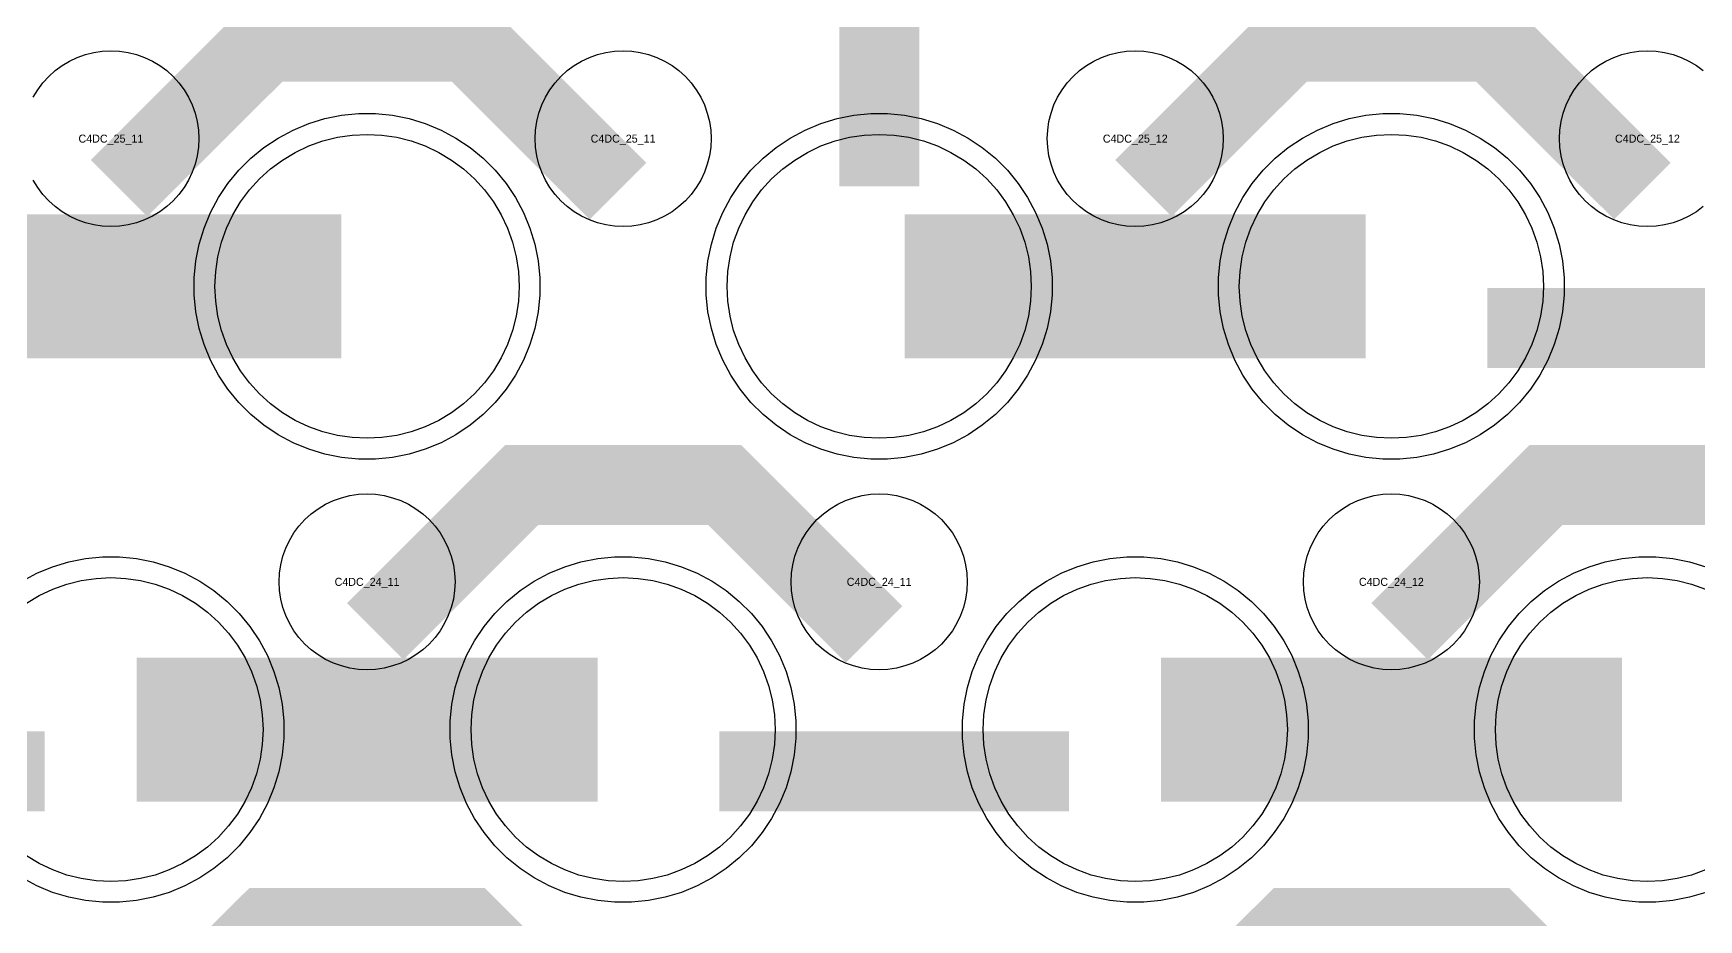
# Model space of a CAD drawing. Extents: x -11880 to 11880, y -14992 to 14992.
# Drawn here: x -8504 to -7984, y -11573 to -11296 of the extents above; entities that cross this region are included whole.
import ezdxf
from ezdxf.enums import TextEntityAlignment as Align

# ---------------------------------------------------------------- set-up
doc = ezdxf.new("R2010")
doc.units = 0
doc.header["$MEASUREMENT"] = 0
for name, color, linetype in [('GDS_775_DT_237', 138, 'CONTINUOUS'), ('RDL1_FS', 34, 'CONTINUOUS'), ('RDL_BS', 160, 'CONTINUOUS')]:
    doc.layers.add(name, color=color, linetype=linetype)

msp = doc.modelspace()

# ---------------------------------------------------------------- linework, layer by layer
at = {"layer": 'RDL1_FS', "color": 240, "true_color": 0xed1f24}
for points in [[(-8400, -11422.969), (-8404.657, -11422.74), (-8409.268, -11422.056), (-8413.791, -11420.924), (-8418.181, -11419.352), (-8422.395, -11417.36), (-8426.395, -11414.962), (-8430.14, -11412.184), (-8433.594, -11409.054), (-8436.724, -11405.6), (-8439.502, -11401.855), (-8441.9, -11397.855), (-8443.892, -11393.641), (-8445.464, -11389.251), (-8446.596, -11384.728), (-8447.28, -11380.117), (-8447.509, -11375.46), (-8447.28, -11370.803), (-8446.596, -11366.192), (-8445.464, -11361.669), (-8443.892, -11357.279), (-8441.9, -11353.065), (-8439.502, -11349.065), (-8436.724, -11345.32), (-8433.594, -11341.866), (-8430.14, -11338.736), (-8426.395, -11335.958), (-8422.395, -11333.56), (-8418.181, -11331.568), (-8413.791, -11329.996), (-8409.268, -11328.864), (-8404.657, -11328.18), (-8400, -11327.951), (-8395.343, -11328.18), (-8390.732, -11328.864), (-8386.209, -11329.996), (-8381.819, -11331.568), (-8377.605, -11333.56), (-8373.605, -11335.958), (-8369.86, -11338.736), (-8366.406, -11341.866), (-8363.276, -11345.32), (-8360.498, -11349.065), (-8358.1, -11353.065), (-8356.108, -11357.279), (-8354.536, -11361.669), (-8353.404, -11366.192), (-8352.72, -11370.803), (-8352.491, -11375.46), (-8352.72, -11380.117), (-8353.404, -11384.728), (-8354.536, -11389.251), (-8356.108, -11393.641), (-8358.1, -11397.855), (-8360.498, -11401.855), (-8363.276, -11405.6), (-8366.406, -11409.054), (-8369.86, -11412.184), (-8373.605, -11414.962), (-8377.605, -11417.36), (-8381.819, -11419.352), (-8386.209, -11420.924), (-8390.732, -11422.056), (-8395.343, -11422.74)], [(-8320, -11561.534), (-8324.657, -11561.305), (-8329.268, -11560.621), (-8333.791, -11559.489), (-8338.181, -11557.917), (-8342.395, -11555.925), (-8346.395, -11553.527), (-8350.14, -11550.749), (-8353.594, -11547.619), (-8356.724, -11544.165), (-8359.502, -11540.42), (-8361.9, -11536.42), (-8363.892, -11532.206), (-8365.464, -11527.816), (-8366.596, -11523.293), (-8367.28, -11518.682), (-8367.509, -11514.025), (-8367.28, -11509.368), (-8366.596, -11504.757), (-8365.464, -11500.234), (-8363.892, -11495.844), (-8361.9, -11491.63), (-8359.502, -11487.63), (-8356.724, -11483.885), (-8353.594, -11480.431), (-8350.14, -11477.301), (-8346.395, -11474.523), (-8342.395, -11472.125), (-8338.181, -11470.133), (-8333.791, -11468.561), (-8329.268, -11467.429), (-8324.657, -11466.745), (-8320, -11466.516), (-8315.343, -11466.745), (-8310.732, -11467.429), (-8306.209, -11468.561), (-8301.819, -11470.133), (-8297.605, -11472.125), (-8293.605, -11474.523), (-8289.86, -11477.301), (-8286.406, -11480.431), (-8283.276, -11483.885), (-8280.498, -11487.63), (-8278.1, -11491.63), (-8276.108, -11495.844), (-8274.536, -11500.234), (-8273.404, -11504.757), (-8272.72, -11509.368), (-8272.491, -11514.025), (-8272.72, -11518.682), (-8273.404, -11523.293), (-8274.536, -11527.816), (-8276.108, -11532.206), (-8278.1, -11536.42), (-8280.498, -11540.42), (-8283.276, -11544.165), (-8286.406, -11547.619), (-8289.86, -11550.749), (-8293.605, -11553.527), (-8297.605, -11555.925), (-8301.819, -11557.917), (-8306.209, -11559.489), (-8310.732, -11560.621), (-8315.343, -11561.305)], [(-8160, -11561.534), (-8164.657, -11561.305), (-8169.268, -11560.621), (-8173.791, -11559.489), (-8178.181, -11557.917), (-8182.395, -11555.925), (-8186.395, -11553.527), (-8190.14, -11550.749), (-8193.594, -11547.619), (-8196.724, -11544.165), (-8199.502, -11540.42), (-8201.9, -11536.42), (-8203.892, -11532.206), (-8205.464, -11527.816), (-8206.596, -11523.293), (-8207.28, -11518.682), (-8207.509, -11514.025), (-8207.28, -11509.368), (-8206.596, -11504.757), (-8205.464, -11500.234), (-8203.892, -11495.844), (-8201.9, -11491.63), (-8199.502, -11487.63), (-8196.724, -11483.885), (-8193.594, -11480.431), (-8190.14, -11477.301), (-8186.395, -11474.523), (-8182.395, -11472.125), (-8178.181, -11470.133), (-8173.791, -11468.561), (-8169.268, -11467.429), (-8164.657, -11466.745), (-8160, -11466.516), (-8155.343, -11466.745), (-8150.732, -11467.429), (-8146.209, -11468.561), (-8141.819, -11470.133), (-8137.605, -11472.125), (-8133.605, -11474.523), (-8129.86, -11477.301), (-8126.406, -11480.431), (-8123.276, -11483.885), (-8120.498, -11487.63), (-8118.1, -11491.63), (-8116.108, -11495.844), (-8114.536, -11500.234), (-8113.404, -11504.757), (-8112.72, -11509.368), (-8112.491, -11514.025), (-8112.72, -11518.682), (-8113.404, -11523.293), (-8114.536, -11527.816), (-8116.108, -11532.206), (-8118.1, -11536.42), (-8120.498, -11540.42), (-8123.276, -11544.165), (-8126.406, -11547.619), (-8129.86, -11550.749), (-8133.605, -11553.527), (-8137.605, -11555.925), (-8141.819, -11557.917), (-8146.209, -11559.489), (-8150.732, -11560.621), (-8155.343, -11561.305)]]:
    msp.add_lwpolyline(points, close=True, dxfattribs=at)
at = {"layer": 'RDL1_FS'}
for points in [[(-8240, -11422.969), (-8244.657, -11422.74), (-8249.268, -11422.056), (-8253.791, -11420.924), (-8258.181, -11419.352), (-8262.395, -11417.36), (-8266.395, -11414.962), (-8270.14, -11412.184), (-8273.594, -11409.054), (-8276.724, -11405.6), (-8279.502, -11401.855), (-8281.9, -11397.855), (-8283.892, -11393.641), (-8285.464, -11389.251), (-8286.596, -11384.728), (-8287.28, -11380.117), (-8287.509, -11375.46), (-8287.28, -11370.803), (-8286.596, -11366.192), (-8285.464, -11361.669), (-8283.892, -11357.279), (-8281.9, -11353.065), (-8279.502, -11349.065), (-8276.724, -11345.32), (-8273.594, -11341.866), (-8270.14, -11338.736), (-8266.395, -11335.958), (-8262.395, -11333.56), (-8258.181, -11331.568), (-8253.791, -11329.996), (-8249.268, -11328.864), (-8244.657, -11328.18), (-8240, -11327.951), (-8235.343, -11328.18), (-8230.732, -11328.864), (-8226.209, -11329.996), (-8221.819, -11331.568), (-8217.605, -11333.56), (-8213.605, -11335.958), (-8209.86, -11338.736), (-8206.406, -11341.866), (-8203.276, -11345.32), (-8200.498, -11349.065), (-8198.1, -11353.065), (-8196.108, -11357.279), (-8194.536, -11361.669), (-8193.404, -11366.192), (-8192.72, -11370.803), (-8192.491, -11375.46), (-8192.72, -11380.117), (-8193.404, -11384.728), (-8194.536, -11389.251), (-8196.108, -11393.641), (-8198.1, -11397.855), (-8200.498, -11401.855), (-8203.276, -11405.6), (-8206.406, -11409.054), (-8209.86, -11412.184), (-8213.605, -11414.962), (-8217.605, -11417.36), (-8221.819, -11419.352), (-8226.209, -11420.924), (-8230.732, -11422.056), (-8235.343, -11422.74)], [(-8080, -11422.969), (-8084.657, -11422.74), (-8089.268, -11422.056), (-8093.791, -11420.924), (-8098.181, -11419.352), (-8102.395, -11417.36), (-8106.395, -11414.962), (-8110.14, -11412.184), (-8113.594, -11409.054), (-8116.724, -11405.6), (-8119.502, -11401.855), (-8121.9, -11397.855), (-8123.892, -11393.641), (-8125.464, -11389.251), (-8126.596, -11384.728), (-8127.28, -11380.117), (-8127.509, -11375.46), (-8127.28, -11370.803), (-8126.596, -11366.192), (-8125.464, -11361.669), (-8123.892, -11357.279), (-8121.9, -11353.065), (-8119.502, -11349.065), (-8116.724, -11345.32), (-8113.594, -11341.866), (-8110.14, -11338.736), (-8106.395, -11335.958), (-8102.395, -11333.56), (-8098.181, -11331.568), (-8093.791, -11329.996), (-8089.268, -11328.864), (-8084.657, -11328.18), (-8080, -11327.951), (-8075.343, -11328.18), (-8070.732, -11328.864), (-8066.209, -11329.996), (-8061.819, -11331.568), (-8057.605, -11333.56), (-8053.605, -11335.958), (-8049.86, -11338.736), (-8046.406, -11341.866), (-8043.276, -11345.32), (-8040.498, -11349.065), (-8038.1, -11353.065), (-8036.108, -11357.279), (-8034.536, -11361.669), (-8033.404, -11366.192), (-8032.72, -11370.803), (-8032.491, -11375.46), (-8032.72, -11380.117), (-8033.404, -11384.728), (-8034.536, -11389.251), (-8036.108, -11393.641), (-8038.1, -11397.855), (-8040.498, -11401.855), (-8043.276, -11405.6), (-8046.406, -11409.054), (-8049.86, -11412.184), (-8053.605, -11414.962), (-8057.605, -11417.36), (-8061.819, -11419.352), (-8066.209, -11420.924), (-8070.732, -11422.056), (-8075.343, -11422.74)]]:
    msp.add_lwpolyline(points, close=True, dxfattribs=at)
at = {"layer": 'RDL1_FS', "color": 240, "true_color": 0xed1f24}
for points in [[(-8551.998, -11375.46, 45, 45, 0), (-8479.998, -11375.46, 45, 45, 0)], [(-8479.998, -11375.46, 45, 45, 0), (-8407.998, -11375.46, 45, 45, 0)], [(-8471.998, -11514.025, 45, 45, 0), (-8399.998, -11514.025, 45, 45, 0)], [(-8399.998, -11514.025, 45, 45, 0), (-8327.998, -11514.025, 45, 45, 0)], [(-8151.998, -11514.025, 45, 45, 0), (-8079.998, -11514.025, 45, 45, 0)], [(-8079.998, -11514.025, 45, 45, 0), (-8007.998, -11514.025, 45, 45, 0)]]:
    msp.add_lwpolyline(points, format="xyseb", dxfattribs=at)
at = {"layer": 'RDL1_FS'}
for points in [[(-8231.998, -11375.46, 45, 45, 0), (-8159.998, -11375.46, 45, 45, 0)], [(-8159.998, -11375.46, 45, 45, 0), (-8087.998, -11375.46, 45, 45, 0)]]:
    msp.add_lwpolyline(points, format="xyseb", dxfattribs=at)
at = {"layer": 'RDL1_FS', "color": 240, "true_color": 0xed1f24}
for points in [[(-8506.395, -11474.523), (-8502.395, -11472.125), (-8498.181, -11470.133), (-8493.791, -11468.561), (-8489.268, -11467.429), (-8484.657, -11466.745), (-8480, -11466.516), (-8475.343, -11466.745), (-8470.732, -11467.429), (-8466.209, -11468.561), (-8461.819, -11470.133), (-8457.605, -11472.125), (-8453.605, -11474.523), (-8449.86, -11477.301), (-8446.406, -11480.431), (-8443.276, -11483.885), (-8440.498, -11487.63), (-8438.1, -11491.63), (-8436.108, -11495.844), (-8434.536, -11500.234), (-8433.404, -11504.757), (-8432.72, -11509.368), (-8432.491, -11514.025), (-8432.72, -11518.682), (-8433.404, -11523.293), (-8434.536, -11527.816), (-8436.108, -11532.206), (-8438.1, -11536.42), (-8440.498, -11540.42), (-8443.276, -11544.165), (-8446.406, -11547.619), (-8449.86, -11550.749), (-8453.605, -11553.527), (-8457.605, -11555.925), (-8461.819, -11557.917), (-8466.209, -11559.489), (-8470.732, -11560.621), (-8475.343, -11561.305), (-8480, -11561.534), (-8484.657, -11561.305), (-8489.268, -11560.621), (-8493.791, -11559.489), (-8498.181, -11557.917), (-8502.395, -11555.925), (-8506.395, -11553.527)], [(-7981.819, -11557.917), (-7986.209, -11559.489), (-7990.732, -11560.621), (-7995.343, -11561.305), (-8000, -11561.534), (-8004.657, -11561.305), (-8009.268, -11560.621), (-8013.791, -11559.489), (-8018.181, -11557.917), (-8022.395, -11555.925), (-8026.395, -11553.527), (-8030.14, -11550.749), (-8033.594, -11547.619), (-8036.724, -11544.165), (-8039.502, -11540.42), (-8041.9, -11536.42), (-8043.892, -11532.206), (-8045.464, -11527.816), (-8046.596, -11523.293), (-8047.28, -11518.682), (-8047.509, -11514.025), (-8047.28, -11509.368), (-8046.596, -11504.757), (-8045.464, -11500.234), (-8043.892, -11495.844), (-8041.9, -11491.63), (-8039.502, -11487.63), (-8036.724, -11483.885), (-8033.594, -11480.431), (-8030.14, -11477.301), (-8026.395, -11474.523), (-8022.395, -11472.125), (-8018.181, -11470.133), (-8013.791, -11468.561), (-8009.268, -11467.429), (-8004.657, -11466.745), (-8000, -11466.516), (-7995.343, -11466.745), (-7990.732, -11467.429), (-7986.209, -11468.561), (-7981.819, -11470.133)]]:
    msp.add_lwpolyline(points, dxfattribs=at)
at = {"layer": 'RDL_BS'}
for points in [[(-8240, -11344.19, 25, 25, 0), (-8240, -11237.413, 25, 25, 0)], [(-8240, -11267.882, 25, 25, 0), (-8240, -11313.502, 25, 25, 0)], [(-8477.438, -11344.774, 25, 25, 0), (-8431.623, -11298.959, 25, 25, 0), (-8398.07, -11298.959, 25, 25, 0)], [(-8321.599, -11345.673, 25, 25, 0), (-8368.313, -11298.959, 25, 25, 0), (-8398.071, -11298.959, 25, 25, 0)], [(-8157.438, -11344.774, 25, 25, 0), (-8111.623, -11298.959, 25, 25, 0), (-8078.07, -11298.959, 25, 25, 0)], [(-8001.599, -11345.673, 25, 25, 0), (-8048.313, -11298.959, 25, 25, 0), (-8078.071, -11298.959, 25, 25, 0)], [(-8049.984, -11388.473, 25, 25, 0), (-7940.719, -11388.473, 25, 25, 0)], [(-8397.438, -11483.339, 25, 25, 0), (-8351.623, -11437.524, 25, 25, 0), (-8318.07, -11437.524, 25, 25, 0)], [(-8241.599, -11484.238, 25, 25, 0), (-8288.313, -11437.524, 25, 25, 0), (-8318.071, -11437.524, 25, 25, 0)], [(-8077.438, -11483.339, 25, 25, 0), (-8031.623, -11437.524, 25, 25, 0), (-7998.07, -11437.524, 25, 25, 0)], [(-7921.599, -11484.238, 25, 25, 0), (-7968.313, -11437.524, 25, 25, 0), (-7998.071, -11437.524, 25, 25, 0)], [(-8477.438, -11621.904, 25, 25, 0), (-8431.623, -11576.089, 25, 25, 0), (-8398.07, -11576.089, 25, 25, 0)], [(-8321.599, -11622.803, 25, 25, 0), (-8368.313, -11576.089, 25, 25, 0), (-8398.071, -11576.089, 25, 25, 0)], [(-8157.438, -11621.904, 25, 25, 0), (-8111.623, -11576.089, 25, 25, 0), (-8078.07, -11576.089, 25, 25, 0)], [(-8001.599, -11622.803, 25, 25, 0), (-8048.313, -11576.089, 25, 25, 0), (-8078.071, -11576.089, 25, 25, 0)]]:
    msp.add_lwpolyline(points, format="xyseb", dxfattribs=at)
for points in [[(-8504.25, -11316.316), (-8502.857, -11313.992), (-8501.254, -11311.829), (-8499.442, -11309.83), (-8497.443, -11308.018), (-8495.28, -11306.415), (-8492.956, -11305.022), (-8490.519, -11303.87), (-8487.984, -11302.963), (-8485.365, -11302.306), (-8482.693, -11301.91), (-8480, -11301.778), (-8477.307, -11301.91), (-8474.635, -11302.306), (-8472.016, -11302.963), (-8469.481, -11303.87), (-8467.044, -11305.022), (-8464.72, -11306.415), (-8462.557, -11308.018), (-8460.558, -11309.83), (-8458.746, -11311.829), (-8457.143, -11313.992), (-8455.75, -11316.316), (-8454.598, -11318.753), (-8453.691, -11321.288), (-8453.034, -11323.907), (-8452.638, -11326.579), (-8452.506, -11329.272), (-8452.638, -11331.965), (-8453.034, -11334.637), (-8453.691, -11337.256), (-8454.598, -11339.791), (-8455.75, -11342.228), (-8457.143, -11344.552), (-8458.746, -11346.715), (-8460.558, -11348.714), (-8462.557, -11350.526), (-8464.72, -11352.129), (-8467.044, -11353.522), (-8469.481, -11354.674), (-8472.016, -11355.581), (-8474.635, -11356.238), (-8477.307, -11356.634), (-8480, -11356.766), (-8482.693, -11356.634), (-8485.365, -11356.238), (-8487.984, -11355.581), (-8490.519, -11354.674), (-8492.956, -11353.522), (-8495.28, -11352.129), (-8497.443, -11350.526), (-8499.442, -11348.714), (-8501.254, -11346.715), (-8502.857, -11344.552), (-8504.25, -11342.228)], [(-7982.557, -11350.526), (-7984.72, -11352.129), (-7987.044, -11353.522), (-7989.481, -11354.674), (-7992.016, -11355.581), (-7994.635, -11356.238), (-7997.307, -11356.634), (-8000, -11356.766), (-8002.693, -11356.634), (-8005.365, -11356.238), (-8007.984, -11355.581), (-8010.519, -11354.674), (-8012.956, -11353.522), (-8015.28, -11352.129), (-8017.443, -11350.526), (-8019.442, -11348.714), (-8021.254, -11346.715), (-8022.857, -11344.552), (-8024.25, -11342.228), (-8025.402, -11339.791), (-8026.309, -11337.256), (-8026.966, -11334.637), (-8027.362, -11331.965), (-8027.494, -11329.272), (-8027.362, -11326.579), (-8026.966, -11323.907), (-8026.309, -11321.288), (-8025.402, -11318.753), (-8024.25, -11316.316), (-8022.857, -11313.992), (-8021.254, -11311.829), (-8019.442, -11309.83), (-8017.443, -11308.018), (-8015.28, -11306.415), (-8012.956, -11305.022), (-8010.519, -11303.87), (-8007.984, -11302.963), (-8005.365, -11302.306), (-8002.693, -11301.91), (-8000, -11301.778), (-7997.307, -11301.91), (-7994.635, -11302.306), (-7992.016, -11302.963), (-7989.481, -11303.87), (-7987.044, -11305.022), (-7984.72, -11306.415), (-7982.557, -11308.018)]]:
    msp.add_lwpolyline(points, dxfattribs=at)
for points in [[(-8320, -11356.766), (-8322.693, -11356.634), (-8325.365, -11356.238), (-8327.984, -11355.581), (-8330.519, -11354.674), (-8332.956, -11353.522), (-8335.28, -11352.129), (-8337.443, -11350.526), (-8339.442, -11348.714), (-8341.254, -11346.715), (-8342.857, -11344.552), (-8344.25, -11342.228), (-8345.402, -11339.791), (-8346.309, -11337.256), (-8346.966, -11334.637), (-8347.362, -11331.965), (-8347.494, -11329.272), (-8347.362, -11326.579), (-8346.966, -11323.907), (-8346.309, -11321.288), (-8345.402, -11318.753), (-8344.25, -11316.316), (-8342.857, -11313.992), (-8341.254, -11311.829), (-8339.442, -11309.83), (-8337.443, -11308.018), (-8335.28, -11306.415), (-8332.956, -11305.022), (-8330.519, -11303.87), (-8327.984, -11302.963), (-8325.365, -11302.306), (-8322.693, -11301.91), (-8320, -11301.778), (-8317.307, -11301.91), (-8314.635, -11302.306), (-8312.016, -11302.963), (-8309.481, -11303.87), (-8307.044, -11305.022), (-8304.72, -11306.415), (-8302.557, -11308.018), (-8300.558, -11309.83), (-8298.746, -11311.829), (-8297.143, -11313.992), (-8295.75, -11316.316), (-8294.598, -11318.753), (-8293.691, -11321.288), (-8293.034, -11323.907), (-8292.638, -11326.579), (-8292.506, -11329.272), (-8292.638, -11331.965), (-8293.034, -11334.637), (-8293.691, -11337.256), (-8294.598, -11339.791), (-8295.75, -11342.228), (-8297.143, -11344.552), (-8298.746, -11346.715), (-8300.558, -11348.714), (-8302.557, -11350.526), (-8304.72, -11352.129), (-8307.044, -11353.522), (-8309.481, -11354.674), (-8312.016, -11355.581), (-8314.635, -11356.238), (-8317.307, -11356.634)], [(-8160, -11356.766), (-8162.693, -11356.634), (-8165.365, -11356.238), (-8167.984, -11355.581), (-8170.519, -11354.674), (-8172.956, -11353.522), (-8175.28, -11352.129), (-8177.443, -11350.526), (-8179.442, -11348.714), (-8181.254, -11346.715), (-8182.857, -11344.552), (-8184.25, -11342.228), (-8185.402, -11339.791), (-8186.309, -11337.256), (-8186.966, -11334.637), (-8187.362, -11331.965), (-8187.494, -11329.272), (-8187.362, -11326.579), (-8186.966, -11323.907), (-8186.309, -11321.288), (-8185.402, -11318.753), (-8184.25, -11316.316), (-8182.857, -11313.992), (-8181.254, -11311.829), (-8179.442, -11309.83), (-8177.443, -11308.018), (-8175.28, -11306.415), (-8172.956, -11305.022), (-8170.519, -11303.87), (-8167.984, -11302.963), (-8165.365, -11302.306), (-8162.693, -11301.91), (-8160, -11301.778), (-8157.307, -11301.91), (-8154.635, -11302.306), (-8152.016, -11302.963), (-8149.481, -11303.87), (-8147.044, -11305.022), (-8144.72, -11306.415), (-8142.557, -11308.018), (-8140.558, -11309.83), (-8138.746, -11311.829), (-8137.143, -11313.992), (-8135.75, -11316.316), (-8134.598, -11318.753), (-8133.691, -11321.288), (-8133.034, -11323.907), (-8132.638, -11326.579), (-8132.506, -11329.272), (-8132.638, -11331.965), (-8133.034, -11334.637), (-8133.691, -11337.256), (-8134.598, -11339.791), (-8135.75, -11342.228), (-8137.143, -11344.552), (-8138.746, -11346.715), (-8140.558, -11348.714), (-8142.557, -11350.526), (-8144.72, -11352.129), (-8147.044, -11353.522), (-8149.481, -11354.674), (-8152.016, -11355.581), (-8154.635, -11356.238), (-8157.307, -11356.634)], [(-8242.644, -11429.46), (-8247.938, -11428.943), (-8253.165, -11427.897), (-8258.205, -11426.366), (-8263.115, -11424.335), (-8267.777, -11421.843), (-8272.191, -11418.896), (-8276.292, -11415.534), (-8280.074, -11411.752), (-8283.436, -11407.651), (-8286.383, -11403.237), (-8288.875, -11398.575), (-8290.906, -11393.665), (-8292.437, -11388.625), (-8293.483, -11383.398), (-8294, -11378.104), (-8294, -11372.816), (-8293.483, -11367.522), (-8292.437, -11362.295), (-8290.906, -11357.255), (-8288.875, -11352.345), (-8286.383, -11347.683), (-8283.436, -11343.269), (-8280.074, -11339.168), (-8276.292, -11335.386), (-8272.191, -11332.024), (-8267.777, -11329.077), (-8263.115, -11326.585), (-8258.205, -11324.554), (-8253.165, -11323.023), (-8247.938, -11321.977), (-8242.644, -11321.46), (-8237.356, -11321.46), (-8232.062, -11321.977), (-8226.835, -11323.023), (-8221.795, -11324.554), (-8216.885, -11326.585), (-8212.223, -11329.077), (-8207.809, -11332.024), (-8203.708, -11335.386), (-8199.926, -11339.168), (-8196.564, -11343.269), (-8193.617, -11347.683), (-8191.125, -11352.345), (-8189.094, -11357.255), (-8187.563, -11362.295), (-8186.517, -11367.522), (-8186, -11372.816), (-8186, -11378.104), (-8186.517, -11383.398), (-8187.563, -11388.625), (-8189.094, -11393.665), (-8191.125, -11398.575), (-8193.617, -11403.237), (-8196.564, -11407.651), (-8199.926, -11411.752), (-8203.708, -11415.534), (-8207.809, -11418.896), (-8212.223, -11421.843), (-8216.885, -11424.335), (-8221.795, -11426.366), (-8226.835, -11427.897), (-8232.062, -11428.943), (-8237.356, -11429.46)], [(-8082.644, -11429.46), (-8087.938, -11428.943), (-8093.165, -11427.897), (-8098.205, -11426.366), (-8103.115, -11424.335), (-8107.777, -11421.843), (-8112.191, -11418.896), (-8116.292, -11415.534), (-8120.074, -11411.752), (-8123.436, -11407.651), (-8126.383, -11403.237), (-8128.875, -11398.575), (-8130.906, -11393.665), (-8132.437, -11388.625), (-8133.483, -11383.398), (-8134, -11378.104), (-8134, -11372.816), (-8133.483, -11367.522), (-8132.437, -11362.295), (-8130.906, -11357.255), (-8128.875, -11352.345), (-8126.383, -11347.683), (-8123.436, -11343.269), (-8120.074, -11339.168), (-8116.292, -11335.386), (-8112.191, -11332.024), (-8107.777, -11329.077), (-8103.115, -11326.585), (-8098.205, -11324.554), (-8093.165, -11323.023), (-8087.938, -11321.977), (-8082.644, -11321.46), (-8077.356, -11321.46), (-8072.062, -11321.977), (-8066.835, -11323.023), (-8061.795, -11324.554), (-8056.885, -11326.585), (-8052.223, -11329.077), (-8047.809, -11332.024), (-8043.708, -11335.386), (-8039.926, -11339.168), (-8036.564, -11343.269), (-8033.617, -11347.683), (-8031.125, -11352.345), (-8029.094, -11357.255), (-8027.563, -11362.295), (-8026.517, -11367.522), (-8026, -11372.816), (-8026, -11378.104), (-8026.517, -11383.398), (-8027.563, -11388.625), (-8029.094, -11393.665), (-8031.125, -11398.575), (-8033.617, -11403.237), (-8036.564, -11407.651), (-8039.926, -11411.752), (-8043.708, -11415.534), (-8047.809, -11418.896), (-8052.223, -11421.843), (-8056.885, -11424.335), (-8061.795, -11426.366), (-8066.835, -11427.897), (-8072.062, -11428.943), (-8077.356, -11429.46)], [(-8400, -11495.331), (-8402.693, -11495.199), (-8405.365, -11494.803), (-8407.984, -11494.146), (-8410.519, -11493.239), (-8412.956, -11492.087), (-8415.28, -11490.694), (-8417.443, -11489.091), (-8419.442, -11487.279), (-8421.254, -11485.28), (-8422.857, -11483.117), (-8424.25, -11480.793), (-8425.402, -11478.356), (-8426.309, -11475.821), (-8426.966, -11473.202), (-8427.362, -11470.53), (-8427.494, -11467.837), (-8427.362, -11465.144), (-8426.966, -11462.472), (-8426.309, -11459.853), (-8425.402, -11457.318), (-8424.25, -11454.881), (-8422.857, -11452.557), (-8421.254, -11450.394), (-8419.442, -11448.395), (-8417.443, -11446.583), (-8415.28, -11444.98), (-8412.956, -11443.587), (-8410.519, -11442.435), (-8407.984, -11441.528), (-8405.365, -11440.871), (-8402.693, -11440.475), (-8400, -11440.343), (-8397.307, -11440.475), (-8394.635, -11440.871), (-8392.016, -11441.528), (-8389.481, -11442.435), (-8387.044, -11443.587), (-8384.72, -11444.98), (-8382.557, -11446.583), (-8380.558, -11448.395), (-8378.746, -11450.394), (-8377.143, -11452.557), (-8375.75, -11454.881), (-8374.598, -11457.318), (-8373.691, -11459.853), (-8373.034, -11462.472), (-8372.638, -11465.144), (-8372.506, -11467.837), (-8372.638, -11470.53), (-8373.034, -11473.202), (-8373.691, -11475.821), (-8374.598, -11478.356), (-8375.75, -11480.793), (-8377.143, -11483.117), (-8378.746, -11485.28), (-8380.558, -11487.279), (-8382.557, -11489.091), (-8384.72, -11490.694), (-8387.044, -11492.087), (-8389.481, -11493.239), (-8392.016, -11494.146), (-8394.635, -11494.803), (-8397.307, -11495.199)], [(-8240, -11495.331), (-8242.693, -11495.199), (-8245.365, -11494.803), (-8247.984, -11494.146), (-8250.519, -11493.239), (-8252.956, -11492.087), (-8255.28, -11490.694), (-8257.443, -11489.091), (-8259.442, -11487.279), (-8261.254, -11485.28), (-8262.857, -11483.117), (-8264.25, -11480.793), (-8265.402, -11478.356), (-8266.309, -11475.821), (-8266.966, -11473.202), (-8267.362, -11470.53), (-8267.494, -11467.837), (-8267.362, -11465.144), (-8266.966, -11462.472), (-8266.309, -11459.853), (-8265.402, -11457.318), (-8264.25, -11454.881), (-8262.857, -11452.557), (-8261.254, -11450.394), (-8259.442, -11448.395), (-8257.443, -11446.583), (-8255.28, -11444.98), (-8252.956, -11443.587), (-8250.519, -11442.435), (-8247.984, -11441.528), (-8245.365, -11440.871), (-8242.693, -11440.475), (-8240, -11440.343), (-8237.307, -11440.475), (-8234.635, -11440.871), (-8232.016, -11441.528), (-8229.481, -11442.435), (-8227.044, -11443.587), (-8224.72, -11444.98), (-8222.557, -11446.583), (-8220.558, -11448.395), (-8218.746, -11450.394), (-8217.143, -11452.557), (-8215.75, -11454.881), (-8214.598, -11457.318), (-8213.691, -11459.853), (-8213.034, -11462.472), (-8212.638, -11465.144), (-8212.506, -11467.837), (-8212.638, -11470.53), (-8213.034, -11473.202), (-8213.691, -11475.821), (-8214.598, -11478.356), (-8215.75, -11480.793), (-8217.143, -11483.117), (-8218.746, -11485.28), (-8220.558, -11487.279), (-8222.557, -11489.091), (-8224.72, -11490.694), (-8227.044, -11492.087), (-8229.481, -11493.239), (-8232.016, -11494.146), (-8234.635, -11494.803), (-8237.307, -11495.199)], [(-8080, -11495.331), (-8082.693, -11495.199), (-8085.365, -11494.803), (-8087.984, -11494.146), (-8090.519, -11493.239), (-8092.956, -11492.087), (-8095.28, -11490.694), (-8097.443, -11489.091), (-8099.442, -11487.279), (-8101.254, -11485.28), (-8102.857, -11483.117), (-8104.25, -11480.793), (-8105.402, -11478.356), (-8106.309, -11475.821), (-8106.966, -11473.202), (-8107.362, -11470.53), (-8107.494, -11467.837), (-8107.362, -11465.144), (-8106.966, -11462.472), (-8106.309, -11459.853), (-8105.402, -11457.318), (-8104.25, -11454.881), (-8102.857, -11452.557), (-8101.254, -11450.394), (-8099.442, -11448.395), (-8097.443, -11446.583), (-8095.28, -11444.98), (-8092.956, -11443.587), (-8090.519, -11442.435), (-8087.984, -11441.528), (-8085.365, -11440.871), (-8082.693, -11440.475), (-8080, -11440.343), (-8077.307, -11440.475), (-8074.635, -11440.871), (-8072.016, -11441.528), (-8069.481, -11442.435), (-8067.044, -11443.587), (-8064.72, -11444.98), (-8062.557, -11446.583), (-8060.558, -11448.395), (-8058.746, -11450.394), (-8057.143, -11452.557), (-8055.75, -11454.881), (-8054.598, -11457.318), (-8053.691, -11459.853), (-8053.034, -11462.472), (-8052.638, -11465.144), (-8052.506, -11467.837), (-8052.638, -11470.53), (-8053.034, -11473.202), (-8053.691, -11475.821), (-8054.598, -11478.356), (-8055.75, -11480.793), (-8057.143, -11483.117), (-8058.746, -11485.28), (-8060.558, -11487.279), (-8062.557, -11489.091), (-8064.72, -11490.694), (-8067.044, -11492.087), (-8069.481, -11493.239), (-8072.016, -11494.146), (-8074.635, -11494.803), (-8077.307, -11495.199)]]:
    msp.add_lwpolyline(points, close=True, dxfattribs=at)
at = {"layer": 'RDL_BS', "color": 240, "true_color": 0xed1f24}
for points in [[(-8402.644, -11429.46), (-8407.938, -11428.943), (-8413.165, -11427.897), (-8418.205, -11426.366), (-8423.115, -11424.335), (-8427.777, -11421.843), (-8432.191, -11418.896), (-8436.292, -11415.534), (-8440.074, -11411.752), (-8443.436, -11407.651), (-8446.383, -11403.237), (-8448.875, -11398.575), (-8450.906, -11393.665), (-8452.437, -11388.625), (-8453.483, -11383.398), (-8454, -11378.104), (-8454, -11372.816), (-8453.483, -11367.522), (-8452.437, -11362.295), (-8450.906, -11357.255), (-8448.875, -11352.345), (-8446.383, -11347.683), (-8443.436, -11343.269), (-8440.074, -11339.168), (-8436.292, -11335.386), (-8432.191, -11332.024), (-8427.777, -11329.077), (-8423.115, -11326.585), (-8418.205, -11324.554), (-8413.165, -11323.023), (-8407.938, -11321.977), (-8402.644, -11321.46), (-8397.356, -11321.46), (-8392.062, -11321.977), (-8386.835, -11323.023), (-8381.795, -11324.554), (-8376.885, -11326.585), (-8372.223, -11329.077), (-8367.809, -11332.024), (-8363.708, -11335.386), (-8359.926, -11339.168), (-8356.564, -11343.269), (-8353.617, -11347.683), (-8351.125, -11352.345), (-8349.094, -11357.255), (-8347.563, -11362.295), (-8346.517, -11367.522), (-8346, -11372.816), (-8346, -11378.104), (-8346.517, -11383.398), (-8347.563, -11388.625), (-8349.094, -11393.665), (-8351.125, -11398.575), (-8353.617, -11403.237), (-8356.564, -11407.651), (-8359.926, -11411.752), (-8363.708, -11415.534), (-8367.809, -11418.896), (-8372.223, -11421.843), (-8376.885, -11424.335), (-8381.795, -11426.366), (-8386.835, -11427.897), (-8392.062, -11428.943), (-8397.356, -11429.46)], [(-8322.644, -11568.025), (-8327.938, -11567.508), (-8333.165, -11566.462), (-8338.205, -11564.931), (-8343.115, -11562.9), (-8347.777, -11560.408), (-8352.191, -11557.461), (-8356.292, -11554.099), (-8360.074, -11550.317), (-8363.436, -11546.216), (-8366.383, -11541.802), (-8368.875, -11537.14), (-8370.906, -11532.23), (-8372.437, -11527.19), (-8373.483, -11521.963), (-8374, -11516.669), (-8374, -11511.381), (-8373.483, -11506.087), (-8372.437, -11500.86), (-8370.906, -11495.82), (-8368.875, -11490.91), (-8366.383, -11486.248), (-8363.436, -11481.834), (-8360.074, -11477.733), (-8356.292, -11473.951), (-8352.191, -11470.589), (-8347.777, -11467.642), (-8343.115, -11465.15), (-8338.205, -11463.119), (-8333.165, -11461.588), (-8327.938, -11460.542), (-8322.644, -11460.025), (-8317.356, -11460.025), (-8312.062, -11460.542), (-8306.835, -11461.588), (-8301.795, -11463.119), (-8296.885, -11465.15), (-8292.223, -11467.642), (-8287.809, -11470.589), (-8283.708, -11473.951), (-8279.926, -11477.733), (-8276.564, -11481.834), (-8273.617, -11486.248), (-8271.125, -11490.91), (-8269.094, -11495.82), (-8267.563, -11500.86), (-8266.517, -11506.087), (-8266, -11511.381), (-8266, -11516.669), (-8266.517, -11521.963), (-8267.563, -11527.19), (-8269.094, -11532.23), (-8271.125, -11537.14), (-8273.617, -11541.802), (-8276.564, -11546.216), (-8279.926, -11550.317), (-8283.708, -11554.099), (-8287.809, -11557.461), (-8292.223, -11560.408), (-8296.885, -11562.9), (-8301.795, -11564.931), (-8306.835, -11566.462), (-8312.062, -11567.508), (-8317.356, -11568.025)], [(-8162.644, -11568.025), (-8167.938, -11567.508), (-8173.165, -11566.462), (-8178.205, -11564.931), (-8183.115, -11562.9), (-8187.777, -11560.408), (-8192.191, -11557.461), (-8196.292, -11554.099), (-8200.074, -11550.317), (-8203.436, -11546.216), (-8206.383, -11541.802), (-8208.875, -11537.14), (-8210.906, -11532.23), (-8212.437, -11527.19), (-8213.483, -11521.963), (-8214, -11516.669), (-8214, -11511.381), (-8213.483, -11506.087), (-8212.437, -11500.86), (-8210.906, -11495.82), (-8208.875, -11490.91), (-8206.383, -11486.248), (-8203.436, -11481.834), (-8200.074, -11477.733), (-8196.292, -11473.951), (-8192.191, -11470.589), (-8187.777, -11467.642), (-8183.115, -11465.15), (-8178.205, -11463.119), (-8173.165, -11461.588), (-8167.938, -11460.542), (-8162.644, -11460.025), (-8157.356, -11460.025), (-8152.062, -11460.542), (-8146.835, -11461.588), (-8141.795, -11463.119), (-8136.885, -11465.15), (-8132.223, -11467.642), (-8127.809, -11470.589), (-8123.708, -11473.951), (-8119.926, -11477.733), (-8116.564, -11481.834), (-8113.617, -11486.248), (-8111.125, -11490.91), (-8109.094, -11495.82), (-8107.563, -11500.86), (-8106.517, -11506.087), (-8106, -11511.381), (-8106, -11516.669), (-8106.517, -11521.963), (-8107.563, -11527.19), (-8109.094, -11532.23), (-8111.125, -11537.14), (-8113.617, -11541.802), (-8116.564, -11546.216), (-8119.926, -11550.317), (-8123.708, -11554.099), (-8127.809, -11557.461), (-8132.223, -11560.408), (-8136.885, -11562.9), (-8141.795, -11564.931), (-8146.835, -11566.462), (-8152.062, -11567.508), (-8157.356, -11568.025)]]:
    msp.add_lwpolyline(points, close=True, dxfattribs=at)
for points in [[(-8507.777, -11467.642), (-8503.115, -11465.15), (-8498.205, -11463.119), (-8493.165, -11461.588), (-8487.938, -11460.542), (-8482.644, -11460.025), (-8477.356, -11460.025), (-8472.062, -11460.542), (-8466.835, -11461.588), (-8461.795, -11463.119), (-8456.885, -11465.15), (-8452.223, -11467.642), (-8447.809, -11470.589), (-8443.708, -11473.951), (-8439.926, -11477.733), (-8436.564, -11481.834), (-8433.617, -11486.248), (-8431.125, -11490.91), (-8429.094, -11495.82), (-8427.563, -11500.86), (-8426.517, -11506.087), (-8426, -11511.381), (-8426, -11516.669), (-8426.517, -11521.963), (-8427.563, -11527.19), (-8429.094, -11532.23), (-8431.125, -11537.14), (-8433.617, -11541.802), (-8436.564, -11546.216), (-8439.926, -11550.317), (-8443.708, -11554.099), (-8447.809, -11557.461), (-8452.223, -11560.408), (-8456.885, -11562.9), (-8461.795, -11564.931), (-8466.835, -11566.462), (-8472.062, -11567.508), (-8477.356, -11568.025), (-8482.644, -11568.025), (-8487.938, -11567.508), (-8493.165, -11566.462), (-8498.205, -11564.931), (-8503.115, -11562.9), (-8507.777, -11560.408)], [(-7981.795, -11564.931), (-7986.835, -11566.462), (-7992.062, -11567.508), (-7997.356, -11568.025), (-8002.644, -11568.025), (-8007.938, -11567.508), (-8013.165, -11566.462), (-8018.205, -11564.931), (-8023.115, -11562.9), (-8027.777, -11560.408), (-8032.191, -11557.461), (-8036.292, -11554.099), (-8040.074, -11550.317), (-8043.436, -11546.216), (-8046.383, -11541.802), (-8048.875, -11537.14), (-8050.906, -11532.23), (-8052.437, -11527.19), (-8053.483, -11521.963), (-8054, -11516.669), (-8054, -11511.381), (-8053.483, -11506.087), (-8052.437, -11500.86), (-8050.906, -11495.82), (-8048.875, -11490.91), (-8046.383, -11486.248), (-8043.436, -11481.834), (-8040.074, -11477.733), (-8036.292, -11473.951), (-8032.191, -11470.589), (-8027.777, -11467.642), (-8023.115, -11465.15), (-8018.205, -11463.119), (-8013.165, -11461.588), (-8007.938, -11460.542), (-8002.644, -11460.025), (-7997.356, -11460.025), (-7992.062, -11460.542), (-7986.835, -11461.588), (-7981.795, -11463.119)]]:
    msp.add_lwpolyline(points, dxfattribs=at)
for points in [[(-8609.984, -11527.038, 25, 25, 0), (-8500.719, -11527.038, 25, 25, 0)], [(-8289.984, -11527.038, 25, 25, 0), (-8180.719, -11527.038, 25, 25, 0)]]:
    msp.add_lwpolyline(points, format="xyseb", dxfattribs=at)

# ---------------------------------------------------------------- texts
at = {"layer": 'GDS_775_DT_237'}
for s, p in [('C4DC_25_11', (-8480, -11329.272)), ('C4DC_25_11', (-8480, -11329.272)), ('C4DC_25_11', (-8320, -11329.272)), ('C4DC_25_11', (-8320, -11329.272)), ('C4DC_25_12', (-8160, -11329.272)), ('C4DC_25_12', (-8160, -11329.272)), ('C4DC_25_12', (-8000, -11329.272)), ('C4DC_25_12', (-8000, -11329.272)), ('C4DC_24_11', (-8400, -11467.837)), ('C4DC_24_11', (-8400, -11467.837)), ('C4DC_24_11', (-8240, -11467.837)), ('C4DC_24_11', (-8240, -11467.837)), ('C4DC_24_12', (-8080, -11467.837)), ('C4DC_24_12', (-8080, -11467.837))]:
    msp.add_text(s, height=2.5, dxfattribs=at).set_placement(p, align=Align.MIDDLE_CENTER)

doc.saveas('drawing.dxf')
